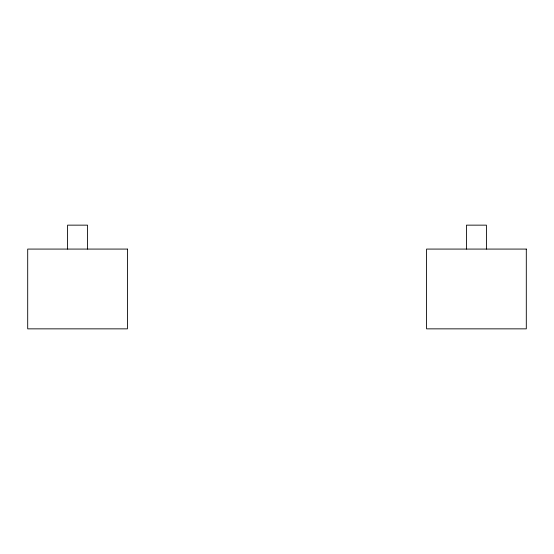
<?xml version="1.0" encoding="UTF-8"?>
<svg xmlns="http://www.w3.org/2000/svg" width="554" height="554" viewBox="0 0 554 554"><rect width="100%" height="100%" fill="white"/><g stroke="black" fill="none" stroke-linecap="round" stroke-linejoin="round"><path stroke-width="0.83" d="M486.412 249.078L486.412 225.146L466.468 225.146L466.468 249.078M87.532 249.078L87.532 225.146L67.588 225.146L67.588 249.078M127.42 249.078L27.7 249.078L27.7 328.854L127.42 328.854L127.42 249.078M526.3 249.078L426.58 249.078L426.58 328.854L526.3 328.854L526.3 249.078"/></g></svg>
